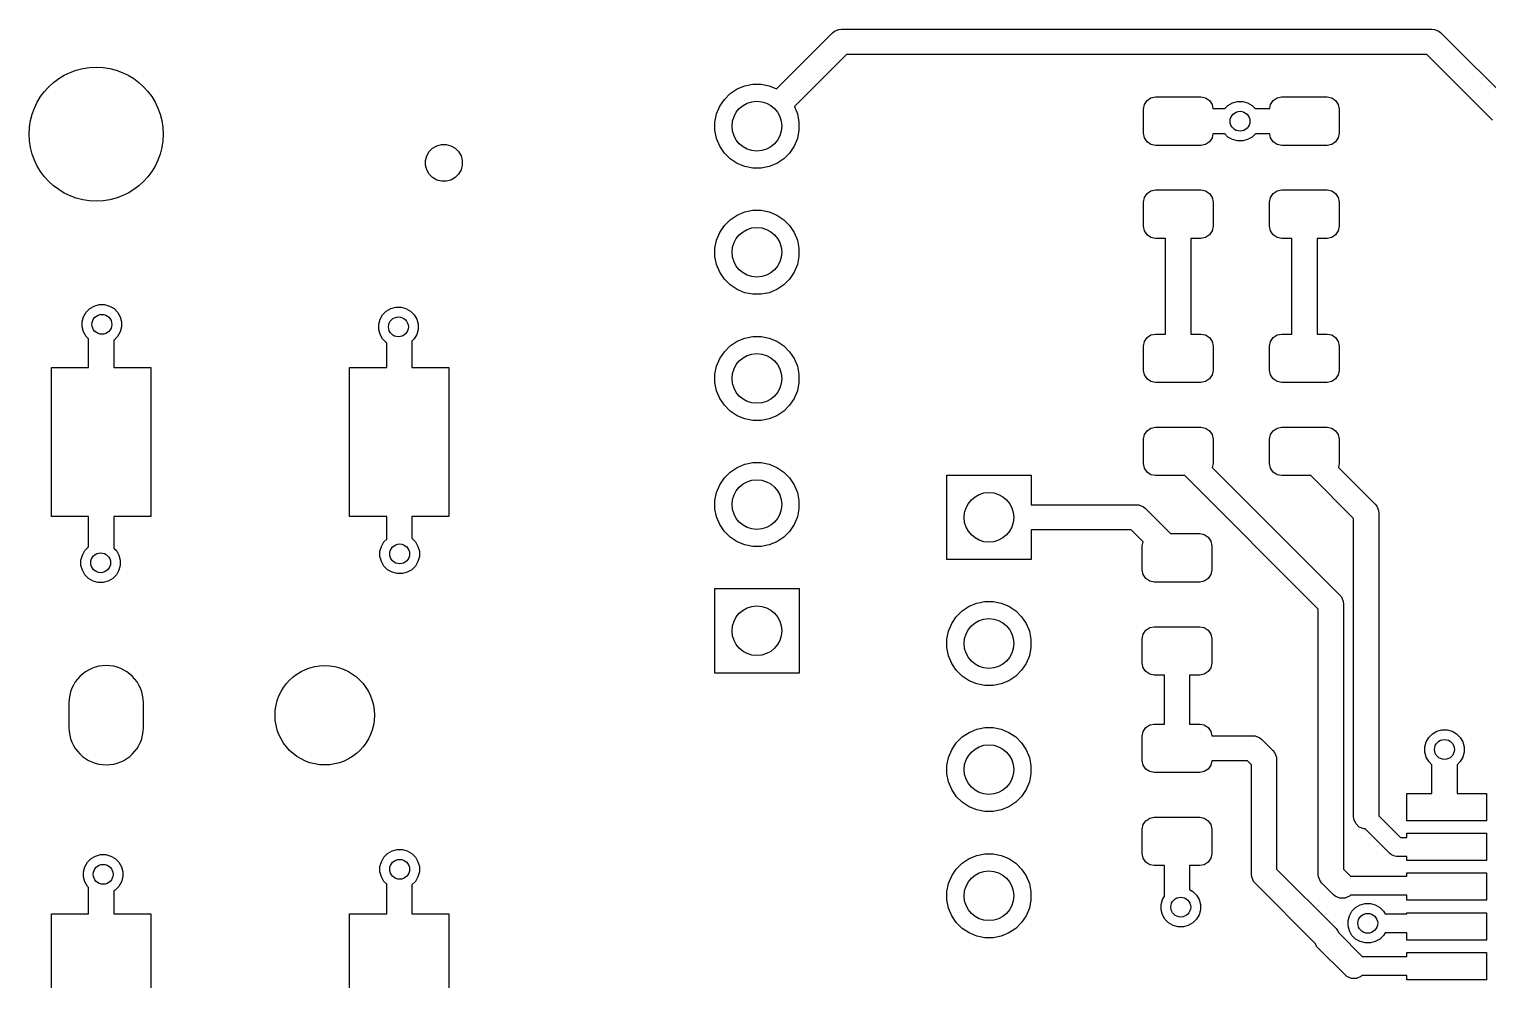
# Model space of a CAD drawing. Header units: inches. Extents: x 4.77 to 7.1, y -3.93 to -2.65.
# Drawn here: x 4.789 to 5.945, y -3.407 to -2.653 of the extents above; entities that cross this region are included whole.
import ezdxf

# ---------------------------------------------------------------- set-up
doc = ezdxf.new("R2010")
doc.units = ezdxf.units.IN
doc.header["$MEASUREMENT"] = 0
doc.layers.add('BLACK', color=250, linetype='CONTINUOUS')

msp = doc.modelspace()

# ---------------------------------------------------------------- linework, layer by layer
at = {"layer": 'BLACK', "linetype": 'CONTINUOUS'}
for p, q in [((5.3816, -2.7003), (5.426, -2.6559)), ((5.426, -2.6559), (5.4275, -2.6547)), ((5.4275, -2.6547), (5.4311, -2.6532)), ((5.4311, -2.6532), (5.4331, -2.653)), ((5.4331, -2.653), (5.901, -2.653)), ((5.901, -2.653), (5.903, -2.6532)), ((5.903, -2.6532), (5.9066, -2.6547)), ((5.9066, -2.6547), (5.9066, -2.6547)), ((5.9066, -2.6547), (5.9081, -2.6559)), ((5.9081, -2.6559), (5.9661, -2.7139)), ((5.4372, -2.673), (5.3958, -2.7144)), ((5.8969, -2.673), (5.4372, -2.673)), ((5.949, -2.7251), (5.8969, -2.673)), ((5.3403, -2.7087), (5.3449, -2.7041)), ((5.3449, -2.7041), (5.3504, -2.7004)), ((5.3504, -2.7004), (5.3564, -2.6979)), ((5.3564, -2.6979), (5.3629, -2.6966)), ((5.3629, -2.6966), (5.3694, -2.6966)), ((5.3694, -2.6966), (5.3759, -2.6979)), ((5.3759, -2.6979), (5.3816, -2.7003)), ((5.3341, -2.7202), (5.3366, -2.7141)), ((5.3366, -2.7141), (5.3403, -2.7087)), ((5.3958, -2.7144), (5.3982, -2.7202)), ((5.6724, -2.7163), (5.6732, -2.7126)), ((5.6724, -2.7355), (5.6724, -2.7163)), ((5.6732, -2.7126), (5.6753, -2.7095)), ((5.6753, -2.7095), (5.6784, -2.7074)), ((5.6784, -2.7074), (5.682, -2.7067)), ((5.682, -2.7067), (5.718, -2.7067)), ((5.718, -2.7067), (5.7216, -2.7074)), ((5.7216, -2.7074), (5.7247, -2.7095)), ((5.7247, -2.7095), (5.7268, -2.7126)), ((5.7268, -2.7126), (5.7275, -2.7159)), ((5.7275, -2.7159), (5.737, -2.7159)), ((5.737, -2.7159), (5.7394, -2.7135)), ((5.7394, -2.7135), (5.743, -2.7115)), ((5.743, -2.7115), (5.7469, -2.7104)), ((5.7469, -2.7104), (5.7511, -2.7104)), ((5.7511, -2.7104), (5.755, -2.7115)), ((5.755, -2.7115), (5.7586, -2.7135)), ((5.7586, -2.7135), (5.761, -2.7159)), ((5.761, -2.7159), (5.7725, -2.7159)), ((5.7725, -2.7159), (5.7732, -2.7126)), ((5.7732, -2.7126), (5.7753, -2.7095)), ((5.7753, -2.7095), (5.7784, -2.7074)), ((5.7784, -2.7074), (5.782, -2.7067)), ((5.782, -2.7067), (5.818, -2.7067)), ((5.818, -2.7067), (5.8216, -2.7074)), ((5.8216, -2.7074), (5.8247, -2.7095)), ((5.8247, -2.7095), (5.8268, -2.7126)), ((5.8268, -2.7126), (5.8276, -2.7163)), ((5.8276, -2.7163), (5.8276, -2.7355)), ((5.3328, -2.7266), (5.3341, -2.7202)), ((5.3328, -2.7332), (5.3328, -2.7266)), ((5.3982, -2.7202), (5.3994, -2.7266)), ((5.3994, -2.7266), (5.3994, -2.7332)), ((5.3341, -2.7396), (5.3328, -2.7332)), ((5.3366, -2.7457), (5.3341, -2.7396)), ((5.3982, -2.7396), (5.3957, -2.7457)), ((5.3994, -2.7332), (5.3982, -2.7396)), ((5.6732, -2.7391), (5.6724, -2.7355)), ((5.6753, -2.7423), (5.6732, -2.7391)), ((5.7268, -2.7391), (5.7247, -2.7423)), ((5.7275, -2.7359), (5.7268, -2.7391)), ((5.7368, -2.7359), (5.7275, -2.7359)), ((5.7394, -2.7385), (5.7368, -2.7359)), ((5.743, -2.7405), (5.7394, -2.7385)), ((5.7586, -2.7385), (5.755, -2.7405)), ((5.7612, -2.7359), (5.7586, -2.7385)), ((5.7725, -2.7359), (5.7612, -2.7359)), ((5.7732, -2.7391), (5.7725, -2.7359)), ((5.7753, -2.7423), (5.7732, -2.7391)), ((5.8268, -2.7391), (5.8247, -2.7423)), ((5.8276, -2.7355), (5.8268, -2.7391)), ((5.1044, -2.7534), (5.1063, -2.75)), ((5.1063, -2.75), (5.109, -2.7473)), ((5.109, -2.7473), (5.1124, -2.7454)), ((5.1124, -2.7454), (5.1161, -2.7444)), ((5.1161, -2.7444), (5.1199, -2.7444)), ((5.1199, -2.7444), (5.1236, -2.7454)), ((5.1236, -2.7454), (5.127, -2.7473)), ((5.127, -2.7473), (5.1297, -2.75)), ((5.1297, -2.75), (5.1316, -2.7534)), ((5.3403, -2.7512), (5.3366, -2.7457)), ((5.3449, -2.7558), (5.3403, -2.7512)), ((5.392, -2.7512), (5.3874, -2.7558)), ((5.3957, -2.7457), (5.392, -2.7512)), ((5.6784, -2.7443), (5.6753, -2.7423)), ((5.682, -2.7451), (5.6784, -2.7443)), ((5.718, -2.7451), (5.682, -2.7451)), ((5.7216, -2.7443), (5.718, -2.7451)), ((5.7247, -2.7423), (5.7216, -2.7443)), ((5.7469, -2.7416), (5.743, -2.7405)), ((5.7511, -2.7416), (5.7469, -2.7416)), ((5.755, -2.7405), (5.7511, -2.7416)), ((5.7784, -2.7443), (5.7753, -2.7423)), ((5.782, -2.7451), (5.7784, -2.7443)), ((5.818, -2.7451), (5.782, -2.7451)), ((5.8216, -2.7443), (5.818, -2.7451)), ((5.8247, -2.7423), (5.8216, -2.7443)), ((5.1034, -2.7571), (5.1044, -2.7534)), ((5.1034, -2.7609), (5.1034, -2.7571)), ((5.1044, -2.7646), (5.1034, -2.7609)), ((5.1316, -2.7534), (5.1326, -2.7571)), ((5.1326, -2.7609), (5.1316, -2.7646)), ((5.1326, -2.7571), (5.1326, -2.7609)), ((5.3504, -2.7594), (5.3449, -2.7558)), ((5.3564, -2.7619), (5.3504, -2.7594)), ((5.3629, -2.7632), (5.3564, -2.7619)), ((5.3759, -2.7619), (5.3694, -2.7632)), ((5.3819, -2.7594), (5.3759, -2.7619)), ((5.3874, -2.7558), (5.3819, -2.7594)), ((5.1063, -2.768), (5.1044, -2.7646)), ((5.109, -2.7707), (5.1063, -2.768)), ((5.1124, -2.7726), (5.109, -2.7707)), ((5.1161, -2.7736), (5.1124, -2.7726)), ((5.1199, -2.7736), (5.1161, -2.7736)), ((5.1236, -2.7726), (5.1199, -2.7736)), ((5.127, -2.7707), (5.1236, -2.7726)), ((5.1297, -2.768), (5.127, -2.7707)), ((5.1316, -2.7646), (5.1297, -2.768)), ((5.3694, -2.7632), (5.3629, -2.7632)), ((5.6732, -2.7864), (5.6753, -2.7833)), ((5.6753, -2.7833), (5.6784, -2.7812)), ((5.6784, -2.7812), (5.682, -2.7805)), ((5.682, -2.7805), (5.718, -2.7805)), ((5.718, -2.7805), (5.7216, -2.7812)), ((5.7216, -2.7812), (5.7247, -2.7833)), ((5.7247, -2.7833), (5.7268, -2.7864)), ((5.7732, -2.7864), (5.7753, -2.7833)), ((5.7753, -2.7833), (5.7784, -2.7812)), ((5.7784, -2.7812), (5.782, -2.7805)), ((5.782, -2.7805), (5.818, -2.7805)), ((5.818, -2.7805), (5.8216, -2.7812)), ((5.8216, -2.7812), (5.8247, -2.7833)), ((5.8247, -2.7833), (5.8268, -2.7864)), ((5.3564, -2.7979), (5.3629, -2.7966)), ((5.3629, -2.7966), (5.3694, -2.7966)), ((5.3694, -2.7966), (5.3759, -2.7979)), ((5.6724, -2.7901), (5.6732, -2.7864)), ((5.6724, -2.8093), (5.6724, -2.7901)), ((5.7268, -2.7864), (5.7276, -2.7901)), ((5.7276, -2.7901), (5.7276, -2.8093)), ((5.7724, -2.7901), (5.7732, -2.7864)), ((5.7724, -2.8093), (5.7724, -2.7901)), ((5.8268, -2.7864), (5.8276, -2.7901)), ((5.8276, -2.7901), (5.8276, -2.8093)), ((5.3366, -2.8141), (5.3403, -2.8087)), ((5.3403, -2.8087), (5.3449, -2.8041)), ((5.3449, -2.8041), (5.3504, -2.8004)), ((5.3504, -2.8004), (5.3564, -2.7979)), ((5.3759, -2.7979), (5.3819, -2.8004)), ((5.3819, -2.8004), (5.3874, -2.8041)), ((5.3874, -2.8041), (5.392, -2.8087)), ((5.392, -2.8087), (5.3957, -2.8141)), ((5.3328, -2.8266), (5.3341, -2.8202)), ((5.3341, -2.8202), (5.3366, -2.8141)), ((5.3957, -2.8141), (5.3982, -2.8202)), ((5.3982, -2.8202), (5.3994, -2.8266)), ((5.6732, -2.813), (5.6724, -2.8093)), ((5.6753, -2.8161), (5.6732, -2.813)), ((5.6784, -2.8182), (5.6753, -2.8161)), ((5.682, -2.8189), (5.6784, -2.8182)), ((5.69, -2.8189), (5.682, -2.8189)), ((5.69, -2.8947), (5.69, -2.8189)), ((5.718, -2.8189), (5.71, -2.8189)), ((5.71, -2.8189), (5.71, -2.8947)), ((5.7216, -2.8182), (5.718, -2.8189)), ((5.7247, -2.8161), (5.7216, -2.8182)), ((5.7268, -2.813), (5.7247, -2.8161)), ((5.7276, -2.8093), (5.7268, -2.813)), ((5.7732, -2.813), (5.7724, -2.8093)), ((5.7753, -2.8161), (5.7732, -2.813)), ((5.7784, -2.8182), (5.7753, -2.8161)), ((5.782, -2.8189), (5.7784, -2.8182)), ((5.79, -2.8189), (5.782, -2.8189)), ((5.79, -2.8947), (5.79, -2.8189)), ((5.818, -2.8189), (5.81, -2.8189)), ((5.81, -2.8189), (5.81, -2.8947)), ((5.8216, -2.8182), (5.818, -2.8189)), ((5.8247, -2.8161), (5.8216, -2.8182)), ((5.8268, -2.813), (5.8247, -2.8161)), ((5.8276, -2.8093), (5.8268, -2.813)), ((5.3328, -2.8332), (5.3328, -2.8266)), ((5.3994, -2.8266), (5.3994, -2.8332)), ((5.3341, -2.8396), (5.3328, -2.8332)), ((5.3366, -2.8457), (5.3341, -2.8396)), ((5.3982, -2.8396), (5.3957, -2.8457)), ((5.3994, -2.8332), (5.3982, -2.8396)), ((5.3403, -2.8512), (5.3366, -2.8457)), ((5.3449, -2.8558), (5.3403, -2.8512)), ((5.392, -2.8512), (5.3874, -2.8558)), ((5.3957, -2.8457), (5.392, -2.8512)), ((5.3504, -2.8594), (5.3449, -2.8558)), ((5.3564, -2.8619), (5.3504, -2.8594)), ((5.3629, -2.8632), (5.3564, -2.8619)), ((5.3694, -2.8632), (5.3629, -2.8632)), ((5.3759, -2.8619), (5.3694, -2.8632)), ((5.3819, -2.8594), (5.3759, -2.8619)), ((5.3874, -2.8558), (5.3819, -2.8594)), ((4.8325, -2.881), (4.8345, -2.8774)), ((4.8345, -2.8774), (4.8374, -2.8745)), ((4.8374, -2.8745), (4.841, -2.8725)), ((4.841, -2.8725), (4.8449, -2.8714)), ((4.8449, -2.8714), (4.8491, -2.8714)), ((4.8491, -2.8714), (4.853, -2.8725)), ((4.853, -2.8725), (4.8566, -2.8745)), ((4.8566, -2.8745), (4.8595, -2.8774)), ((4.8595, -2.8774), (4.8615, -2.881)), ((5.0695, -2.8794), (5.0724, -2.8765)), ((5.0724, -2.8765), (5.076, -2.8745)), ((5.076, -2.8745), (5.0799, -2.8734)), ((5.0799, -2.8734), (5.0841, -2.8734)), ((5.0841, -2.8734), (5.088, -2.8745)), ((5.088, -2.8745), (5.0916, -2.8765)), ((5.0916, -2.8765), (5.0945, -2.8794)), ((4.8314, -2.8849), (4.8325, -2.881)), ((4.8314, -2.8891), (4.8314, -2.8849)), ((4.8325, -2.893), (4.8314, -2.8891)), ((4.8615, -2.881), (4.8626, -2.8849)), ((4.8626, -2.8891), (4.8615, -2.893)), ((4.8626, -2.8849), (4.8626, -2.8891)), ((5.0664, -2.8869), (5.0675, -2.883)), ((5.0664, -2.8911), (5.0664, -2.8869)), ((5.0675, -2.883), (5.0695, -2.8794)), ((5.0945, -2.8794), (5.0965, -2.883)), ((5.0965, -2.883), (5.0976, -2.8869)), ((5.0976, -2.8869), (5.0976, -2.8911)), ((4.8345, -2.8966), (4.8325, -2.893)), ((4.8365, -2.8985), (4.8345, -2.8966)), ((4.8365, -2.9213), (4.8365, -2.8985)), ((4.8566, -2.8995), (4.8565, -2.8996)), ((4.8565, -2.8996), (4.8565, -2.9213)), ((4.8595, -2.8966), (4.8566, -2.8995)), ((4.8615, -2.893), (4.8595, -2.8966)), ((5.0675, -2.895), (5.0664, -2.8911)), ((5.0695, -2.8986), (5.0675, -2.895)), ((5.0724, -2.9015), (5.0695, -2.8986)), ((5.0727, -2.9016), (5.0724, -2.9015)), ((5.0945, -2.8986), (5.0927, -2.9004)), ((5.0927, -2.9004), (5.0927, -2.9213)), ((5.0965, -2.895), (5.0945, -2.8986)), ((5.0976, -2.8911), (5.0965, -2.895)), ((5.3449, -2.9041), (5.3504, -2.9004)), ((5.3504, -2.9004), (5.3564, -2.8979)), ((5.3564, -2.8979), (5.3629, -2.8966)), ((5.3629, -2.8966), (5.3694, -2.8966)), ((5.3694, -2.8966), (5.3759, -2.8979)), ((5.3759, -2.8979), (5.3819, -2.9004)), ((5.3819, -2.9004), (5.3874, -2.9041)), ((5.6724, -2.9043), (5.6732, -2.9006)), ((5.6732, -2.9006), (5.6753, -2.8975)), ((5.6753, -2.8975), (5.6784, -2.8954)), ((5.6784, -2.8954), (5.682, -2.8947)), ((5.682, -2.8947), (5.69, -2.8947)), ((5.71, -2.8947), (5.718, -2.8947)), ((5.718, -2.8947), (5.7216, -2.8954)), ((5.7216, -2.8954), (5.7247, -2.8975)), ((5.7247, -2.8975), (5.7268, -2.9006)), ((5.7268, -2.9006), (5.7276, -2.9043)), ((5.7724, -2.9043), (5.7732, -2.9006)), ((5.7732, -2.9006), (5.7753, -2.8975)), ((5.7753, -2.8975), (5.7784, -2.8954)), ((5.7784, -2.8954), (5.782, -2.8947)), ((5.782, -2.8947), (5.79, -2.8947)), ((5.81, -2.8947), (5.818, -2.8947)), ((5.818, -2.8947), (5.8216, -2.8954)), ((5.8216, -2.8954), (5.8247, -2.8975)), ((5.8247, -2.8975), (5.8268, -2.9006)), ((5.8268, -2.9006), (5.8276, -2.9043)), ((5.0727, -2.9213), (5.0727, -2.9016)), ((5.3366, -2.9141), (5.3403, -2.9087)), ((5.3403, -2.9087), (5.3449, -2.9041)), ((5.3874, -2.9041), (5.392, -2.9087)), ((5.392, -2.9087), (5.3957, -2.9141)), ((5.6724, -2.9235), (5.6724, -2.9043)), ((5.7276, -2.9043), (5.7276, -2.9235)), ((5.7724, -2.9235), (5.7724, -2.9043)), ((5.8276, -2.9043), (5.8276, -2.9235)), ((4.8071, -3.0394), (4.8071, -2.9213)), ((4.8071, -2.9213), (4.8365, -2.9213)), ((4.8565, -2.9213), (4.8858, -2.9213)), ((4.8858, -2.9213), (4.8858, -3.0394)), ((5.0433, -3.0394), (5.0433, -2.9213)), ((5.0433, -2.9213), (5.0727, -2.9213)), ((5.0927, -2.9213), (5.122, -2.9213)), ((5.122, -2.9213), (5.122, -3.0394)), ((5.3328, -2.9266), (5.3341, -2.9202)), ((5.3341, -2.9202), (5.3366, -2.9141)), ((5.3957, -2.9141), (5.3982, -2.9202)), ((5.3982, -2.9202), (5.3994, -2.9266)), ((5.6732, -2.9271), (5.6724, -2.9235)), ((5.7276, -2.9235), (5.7268, -2.9271)), ((5.7732, -2.9271), (5.7724, -2.9235)), ((5.8276, -2.9235), (5.8268, -2.9271)), ((5.3328, -2.9332), (5.3328, -2.9266)), ((5.3341, -2.9396), (5.3328, -2.9332)), ((5.3994, -2.9332), (5.3982, -2.9396)), ((5.3994, -2.9266), (5.3994, -2.9332)), ((5.6753, -2.9303), (5.6732, -2.9271)), ((5.6784, -2.9323), (5.6753, -2.9303)), ((5.682, -2.9331), (5.6784, -2.9323)), ((5.718, -2.9331), (5.682, -2.9331)), ((5.7216, -2.9323), (5.718, -2.9331)), ((5.7247, -2.9303), (5.7216, -2.9323)), ((5.7268, -2.9271), (5.7247, -2.9303)), ((5.7753, -2.9303), (5.7732, -2.9271)), ((5.7784, -2.9323), (5.7753, -2.9303)), ((5.782, -2.9331), (5.7784, -2.9323)), ((5.818, -2.9331), (5.782, -2.9331)), ((5.8216, -2.9323), (5.818, -2.9331)), ((5.8247, -2.9303), (5.8216, -2.9323)), ((5.8268, -2.9271), (5.8247, -2.9303)), ((5.3366, -2.9457), (5.3341, -2.9396)), ((5.3403, -2.9512), (5.3366, -2.9457)), ((5.3957, -2.9457), (5.392, -2.9512)), ((5.3982, -2.9396), (5.3957, -2.9457)), ((5.3449, -2.9558), (5.3403, -2.9512)), ((5.3504, -2.9594), (5.3449, -2.9558)), ((5.3874, -2.9558), (5.3819, -2.9594)), ((5.392, -2.9512), (5.3874, -2.9558)), ((5.3564, -2.9619), (5.3504, -2.9594)), ((5.3629, -2.9632), (5.3564, -2.9619)), ((5.3694, -2.9632), (5.3629, -2.9632)), ((5.3759, -2.9619), (5.3694, -2.9632)), ((5.3819, -2.9594), (5.3759, -2.9619)), ((5.6753, -2.9713), (5.6784, -2.9692)), ((5.6784, -2.9692), (5.682, -2.9685)), ((5.682, -2.9685), (5.718, -2.9685)), ((5.718, -2.9685), (5.7216, -2.9692)), ((5.7216, -2.9692), (5.7247, -2.9713)), ((5.7753, -2.9713), (5.7784, -2.9692)), ((5.7784, -2.9692), (5.782, -2.9685)), ((5.782, -2.9685), (5.818, -2.9685)), ((5.818, -2.9685), (5.8216, -2.9692)), ((5.8216, -2.9692), (5.8247, -2.9713)), ((5.6724, -2.9781), (5.6732, -2.9744)), ((5.6724, -2.9973), (5.6724, -2.9781)), ((5.6732, -2.9744), (5.6753, -2.9713)), ((5.7247, -2.9713), (5.7268, -2.9744)), ((5.7268, -2.9744), (5.7276, -2.9781)), ((5.7276, -2.9781), (5.7276, -2.9973)), ((5.7724, -2.9781), (5.7732, -2.9744)), ((5.7724, -2.9973), (5.7724, -2.9781)), ((5.7732, -2.9744), (5.7753, -2.9713)), ((5.8247, -2.9713), (5.8268, -2.9744)), ((5.8268, -2.9744), (5.8276, -2.9781)), ((5.8276, -2.9781), (5.8276, -2.9973)), ((5.3403, -3.0087), (5.3449, -3.0041)), ((5.3449, -3.0041), (5.3504, -3.0004)), ((5.3504, -3.0004), (5.3564, -2.9979)), ((5.3564, -2.9979), (5.3629, -2.9966)), ((5.3629, -2.9966), (5.3694, -2.9966)), ((5.3694, -2.9966), (5.3759, -2.9979)), ((5.3759, -2.9979), (5.3819, -3.0004)), ((5.3819, -3.0004), (5.3874, -3.0041)), ((5.3874, -3.0041), (5.392, -3.0087)), ((5.6732, -3.001), (5.6724, -2.9973)), ((5.6753, -3.0041), (5.6732, -3.001)), ((5.6784, -3.0062), (5.6753, -3.0041)), ((5.7276, -2.9973), (5.7269, -3.0005)), ((5.7269, -3.0005), (5.8281, -3.1016)), ((5.7732, -3.001), (5.7724, -2.9973)), ((5.7753, -3.0041), (5.7732, -3.001)), ((5.7784, -3.0062), (5.7753, -3.0041)), ((5.8276, -2.9973), (5.8269, -3.0005)), ((5.8269, -3.0005), (5.8561, -3.0296)), ((5.3341, -3.0202), (5.3366, -3.0141)), ((5.3366, -3.0141), (5.3403, -3.0087)), ((5.392, -3.0087), (5.3957, -3.0141)), ((5.3957, -3.0141), (5.3982, -3.0202)), ((5.5165, -3.0735), (5.5165, -3.0065)), ((5.5165, -3.0065), (5.5835, -3.0065)), ((5.5835, -3.0065), (5.5835, -3.03)), ((5.682, -3.0069), (5.6784, -3.0062)), ((5.7051, -3.0069), (5.682, -3.0069)), ((5.811, -3.1128), (5.7051, -3.0069)), ((5.782, -3.0069), (5.7784, -3.0062)), ((5.8051, -3.0069), (5.782, -3.0069)), ((5.839, -3.0408), (5.8051, -3.0069)), ((5.3328, -3.0266), (5.3341, -3.0202)), ((5.3328, -3.0332), (5.3328, -3.0266)), ((5.3982, -3.0202), (5.3994, -3.0266)), ((5.3994, -3.0266), (5.3994, -3.0332)), ((4.8365, -3.0394), (4.8071, -3.0394)), ((4.8365, -3.0635), (4.8365, -3.0394)), ((4.8858, -3.0394), (4.8565, -3.0394)), ((4.8565, -3.0394), (4.8565, -3.0644)), ((5.0727, -3.0394), (5.0433, -3.0394)), ((5.0727, -3.0572), (5.0727, -3.0394)), ((5.122, -3.0394), (5.0927, -3.0394)), ((5.0927, -3.0394), (5.0927, -3.0566)), ((5.3341, -3.0396), (5.3328, -3.0332)), ((5.3366, -3.0457), (5.3341, -3.0396)), ((5.3982, -3.0396), (5.3957, -3.0457)), ((5.3994, -3.0332), (5.3982, -3.0396)), ((5.5835, -3.03), (5.6669, -3.03)), ((5.6669, -3.03), (5.6689, -3.0302)), ((5.6689, -3.0302), (5.6725, -3.0317)), ((5.6725, -3.0317), (5.6725, -3.0317)), ((5.6725, -3.0317), (5.674, -3.0329)), ((5.674, -3.0329), (5.6939, -3.0529)), ((5.8561, -3.0296), (5.8573, -3.0311)), ((5.8573, -3.0311), (5.8588, -3.0347)), ((5.8588, -3.0347), (5.859, -3.0367)), ((5.859, -3.0367), (5.859, -3.2766)), ((5.3403, -3.0512), (5.3366, -3.0457)), ((5.3449, -3.0558), (5.3403, -3.0512)), ((5.392, -3.0512), (5.3874, -3.0558)), ((5.3957, -3.0457), (5.392, -3.0512)), ((5.6628, -3.05), (5.5835, -3.05)), ((5.5835, -3.05), (5.5835, -3.0735)), ((5.6721, -3.0593), (5.6628, -3.05)), ((5.839, -3.2772), (5.839, -3.0408)), ((5.0674, -3.0669), (5.0685, -3.063)), ((5.0685, -3.063), (5.0705, -3.0594)), ((5.0705, -3.0594), (5.0727, -3.0572)), ((5.0927, -3.0566), (5.0955, -3.0594)), ((5.0955, -3.0594), (5.0975, -3.063)), ((5.0975, -3.063), (5.0986, -3.0669)), ((5.3504, -3.0594), (5.3449, -3.0558)), ((5.3564, -3.0619), (5.3504, -3.0594)), ((5.3629, -3.0632), (5.3564, -3.0619)), ((5.3694, -3.0632), (5.3629, -3.0632)), ((5.3759, -3.0619), (5.3694, -3.0632)), ((5.3819, -3.0594), (5.3759, -3.0619)), ((5.3874, -3.0558), (5.3819, -3.0594)), ((5.6714, -3.0625), (5.6721, -3.0593)), ((5.6714, -3.0817), (5.6714, -3.0625)), ((5.6939, -3.0529), (5.717, -3.0529)), ((5.717, -3.0529), (5.7206, -3.0536)), ((5.7206, -3.0536), (5.7237, -3.0557)), ((5.7237, -3.0557), (5.7258, -3.0588)), ((5.7258, -3.0588), (5.7266, -3.0625)), ((5.7266, -3.0625), (5.7266, -3.0817)), ((4.8304, -3.0739), (4.8315, -3.07)), ((4.8304, -3.0781), (4.8304, -3.0739)), ((4.8315, -3.07), (4.8335, -3.0664)), ((4.8335, -3.0664), (4.8364, -3.0635)), ((4.8364, -3.0635), (4.8365, -3.0635)), ((4.8565, -3.0644), (4.8585, -3.0664)), ((4.8585, -3.0664), (4.8605, -3.07)), ((4.8605, -3.07), (4.8616, -3.0739)), ((4.8616, -3.0739), (4.8616, -3.0781)), ((5.0674, -3.0711), (5.0674, -3.0669)), ((5.0685, -3.075), (5.0674, -3.0711)), ((5.0986, -3.0711), (5.0975, -3.075)), ((5.0986, -3.0669), (5.0986, -3.0711)), ((5.5835, -3.0735), (5.5165, -3.0735)), ((4.8315, -3.082), (4.8304, -3.0781)), ((4.8335, -3.0856), (4.8315, -3.082)), ((4.8364, -3.0885), (4.8335, -3.0856)), ((4.8585, -3.0856), (4.8556, -3.0885)), ((4.8605, -3.082), (4.8585, -3.0856)), ((4.8616, -3.0781), (4.8605, -3.082)), ((5.0705, -3.0786), (5.0685, -3.075)), ((5.0734, -3.0815), (5.0705, -3.0786)), ((5.077, -3.0835), (5.0734, -3.0815)), ((5.0809, -3.0846), (5.077, -3.0835)), ((5.0851, -3.0846), (5.0809, -3.0846)), ((5.089, -3.0835), (5.0851, -3.0846)), ((5.0926, -3.0815), (5.089, -3.0835)), ((5.0955, -3.0786), (5.0926, -3.0815)), ((5.0975, -3.075), (5.0955, -3.0786)), ((5.6722, -3.0854), (5.6714, -3.0817)), ((5.6743, -3.0885), (5.6722, -3.0854)), ((5.7258, -3.0854), (5.7237, -3.0885)), ((5.7266, -3.0817), (5.7258, -3.0854)), ((4.84, -3.0905), (4.8364, -3.0885)), ((4.8439, -3.0916), (4.84, -3.0905)), ((4.8481, -3.0916), (4.8439, -3.0916)), ((4.852, -3.0905), (4.8481, -3.0916)), ((4.8556, -3.0885), (4.852, -3.0905)), ((5.3327, -3.1634), (5.3327, -3.0965)), ((5.3327, -3.0965), (5.3996, -3.0965)), ((5.3996, -3.0965), (5.3996, -3.1634)), ((5.6774, -3.0906), (5.6743, -3.0885)), ((5.681, -3.0913), (5.6774, -3.0906)), ((5.717, -3.0913), (5.681, -3.0913)), ((5.7206, -3.0906), (5.717, -3.0913)), ((5.7237, -3.0885), (5.7206, -3.0906)), ((5.5342, -3.1105), (5.5403, -3.108)), ((5.5403, -3.108), (5.5467, -3.1067)), ((5.5467, -3.1067), (5.5533, -3.1067)), ((5.5533, -3.1067), (5.5597, -3.108)), ((5.5597, -3.108), (5.5658, -3.1105)), ((5.8281, -3.1016), (5.8293, -3.1031)), ((5.8293, -3.1031), (5.8293, -3.1031)), ((5.8293, -3.1031), (5.8308, -3.1067)), ((5.8308, -3.1067), (5.831, -3.1087)), ((5.831, -3.1087), (5.831, -3.3189)), ((5.5205, -3.1242), (5.5241, -3.1188)), ((5.5241, -3.1188), (5.5288, -3.1141)), ((5.5288, -3.1141), (5.5342, -3.1105)), ((5.5658, -3.1105), (5.5712, -3.1141)), ((5.5712, -3.1141), (5.5759, -3.1188)), ((5.5759, -3.1188), (5.5795, -3.1242)), ((5.811, -3.323), (5.811, -3.1128)), ((5.5167, -3.1367), (5.518, -3.1303)), ((5.518, -3.1303), (5.5205, -3.1242)), ((5.5795, -3.1242), (5.582, -3.1303)), ((5.582, -3.1303), (5.5833, -3.1367)), ((5.6714, -3.1363), (5.6722, -3.1326)), ((5.6722, -3.1326), (5.6743, -3.1295)), ((5.6743, -3.1295), (5.6774, -3.1274)), ((5.6774, -3.1274), (5.681, -3.1267)), ((5.681, -3.1267), (5.717, -3.1267)), ((5.717, -3.1267), (5.7206, -3.1274)), ((5.7206, -3.1274), (5.7237, -3.1295)), ((5.7237, -3.1295), (5.7258, -3.1326)), ((5.7258, -3.1326), (5.7266, -3.1363)), ((5.5167, -3.1433), (5.5167, -3.1367)), ((5.518, -3.1497), (5.5167, -3.1433)), ((5.5833, -3.1433), (5.582, -3.1497)), ((5.5833, -3.1367), (5.5833, -3.1433)), ((5.6714, -3.1555), (5.6714, -3.1363)), ((5.7266, -3.1363), (5.7266, -3.1555)), ((5.5205, -3.1558), (5.518, -3.1497)), ((5.5241, -3.1612), (5.5205, -3.1558)), ((5.5795, -3.1558), (5.5759, -3.1612)), ((5.582, -3.1497), (5.5795, -3.1558)), ((5.6722, -3.1592), (5.6714, -3.1555)), ((5.7266, -3.1555), (5.7258, -3.1592)), ((5.3996, -3.1634), (5.3327, -3.1634)), ((5.5288, -3.1659), (5.5241, -3.1612)), ((5.5342, -3.1695), (5.5288, -3.1659)), ((5.5712, -3.1659), (5.5658, -3.1695)), ((5.5759, -3.1612), (5.5712, -3.1659)), ((5.6743, -3.1623), (5.6722, -3.1592)), ((5.6774, -3.1644), (5.6743, -3.1623)), ((5.681, -3.1651), (5.6774, -3.1644)), ((5.689, -3.1651), (5.681, -3.1651)), ((5.689, -3.2039), (5.689, -3.1651)), ((5.717, -3.1651), (5.709, -3.1651)), ((5.709, -3.1651), (5.709, -3.2039)), ((5.7206, -3.1644), (5.717, -3.1651)), ((5.7237, -3.1623), (5.7206, -3.1644)), ((5.7258, -3.1592), (5.7237, -3.1623)), ((5.5403, -3.172), (5.5342, -3.1695)), ((5.5467, -3.1733), (5.5403, -3.172)), ((5.5533, -3.1733), (5.5467, -3.1733)), ((5.5597, -3.172), (5.5533, -3.1733)), ((5.5658, -3.1695), (5.5597, -3.172)), ((4.8209, -3.187), (4.8209, -3.2067)), ((4.8209, -3.187), (4.8209, -3.2067)), ((4.8799, -3.2067), (4.8799, -3.187)), ((4.8799, -3.2067), (4.8799, -3.187)), ((5.5288, -3.2141), (5.5342, -3.2105)), ((5.5342, -3.2105), (5.5403, -3.208)), ((5.5403, -3.208), (5.5467, -3.2067)), ((5.5467, -3.2067), (5.5533, -3.2067)), ((5.5533, -3.2067), (5.5597, -3.208)), ((5.5597, -3.208), (5.5658, -3.2105)), ((5.5658, -3.2105), (5.5712, -3.2141)), ((5.6714, -3.2135), (5.6722, -3.2098)), ((5.6714, -3.2327), (5.6714, -3.2135)), ((5.6722, -3.2098), (5.6743, -3.2067)), ((5.6743, -3.2067), (5.6774, -3.2046)), ((5.6774, -3.2046), (5.681, -3.2039)), ((5.681, -3.2039), (5.689, -3.2039)), ((5.709, -3.2039), (5.717, -3.2039)), ((5.717, -3.2039), (5.7206, -3.2046)), ((5.7206, -3.2046), (5.7237, -3.2067)), ((5.7237, -3.2067), (5.7258, -3.2098)), ((5.7258, -3.2098), (5.7265, -3.2131)), ((5.7265, -3.2131), (5.7591, -3.2131)), ((5.7591, -3.2131), (5.761, -3.2133)), ((5.761, -3.2133), (5.7646, -3.2148)), ((5.8985, -3.2144), (5.9014, -3.2115)), ((5.9014, -3.2115), (5.905, -3.2095)), ((5.905, -3.2095), (5.9089, -3.2084)), ((5.9089, -3.2084), (5.9131, -3.2084)), ((5.9131, -3.2084), (5.917, -3.2095)), ((5.917, -3.2095), (5.9206, -3.2115)), ((5.9206, -3.2115), (5.9235, -3.2144)), ((5.518, -3.2303), (5.5205, -3.2242)), ((5.5205, -3.2242), (5.5241, -3.2188)), ((5.5241, -3.2188), (5.5288, -3.2141)), ((5.5712, -3.2141), (5.5759, -3.2188)), ((5.5759, -3.2188), (5.5795, -3.2242)), ((5.5795, -3.2242), (5.582, -3.2303)), ((5.7646, -3.2148), (5.7646, -3.2148)), ((5.7646, -3.2148), (5.7662, -3.216)), ((5.7662, -3.216), (5.7751, -3.2249)), ((5.7751, -3.2249), (5.7763, -3.2264)), ((5.8954, -3.2219), (5.8965, -3.218)), ((5.8954, -3.2261), (5.8954, -3.2219)), ((5.8965, -3.218), (5.8985, -3.2144)), ((5.9235, -3.2144), (5.9255, -3.218)), ((5.9255, -3.218), (5.9266, -3.2219)), ((5.9266, -3.2219), (5.9266, -3.2261)), ((5.5167, -3.2367), (5.518, -3.2303)), ((5.5167, -3.2433), (5.5167, -3.2367)), ((5.582, -3.2303), (5.5833, -3.2367)), ((5.5833, -3.2367), (5.5833, -3.2433)), ((5.6722, -3.2364), (5.6714, -3.2327)), ((5.6743, -3.2395), (5.6722, -3.2364)), ((5.7258, -3.2364), (5.7237, -3.2395)), ((5.7265, -3.2331), (5.7258, -3.2364)), ((5.7549, -3.2331), (5.7265, -3.2331)), ((5.758, -3.2361), (5.7549, -3.2331)), ((5.758, -3.323), (5.758, -3.2361)), ((5.7763, -3.2264), (5.7763, -3.2264)), ((5.7763, -3.2264), (5.7763, -3.2264)), ((5.7763, -3.2264), (5.7778, -3.23)), ((5.7778, -3.23), (5.7778, -3.23)), ((5.7778, -3.23), (5.778, -3.232)), ((5.778, -3.232), (5.778, -3.3189)), ((5.8965, -3.23), (5.8954, -3.2261)), ((5.8985, -3.2336), (5.8965, -3.23)), ((5.901, -3.2361), (5.8985, -3.2336)), ((5.901, -3.2589), (5.901, -3.2361)), ((5.9235, -3.2336), (5.921, -3.2361)), ((5.921, -3.2361), (5.921, -3.2589)), ((5.9255, -3.23), (5.9235, -3.2336)), ((5.9266, -3.2261), (5.9255, -3.23)), ((5.518, -3.2497), (5.5167, -3.2433)), ((5.5833, -3.2433), (5.582, -3.2497)), ((5.6774, -3.2416), (5.6743, -3.2395)), ((5.681, -3.2423), (5.6774, -3.2416)), ((5.717, -3.2423), (5.681, -3.2423)), ((5.7206, -3.2416), (5.717, -3.2423)), ((5.7237, -3.2395), (5.7206, -3.2416)), ((5.5205, -3.2558), (5.518, -3.2497)), ((5.5241, -3.2612), (5.5205, -3.2558)), ((5.5795, -3.2558), (5.5759, -3.2612)), ((5.582, -3.2497), (5.5795, -3.2558)), ((5.8812, -3.2806), (5.8812, -3.2589)), ((5.8812, -3.2589), (5.901, -3.2589)), ((5.921, -3.2589), (5.9442, -3.2589)), ((5.9442, -3.2589), (5.9442, -3.2806)), ((5.5288, -3.2659), (5.5241, -3.2612)), ((5.5342, -3.2695), (5.5288, -3.2659)), ((5.5403, -3.272), (5.5342, -3.2695)), ((5.5658, -3.2695), (5.5597, -3.272)), ((5.5712, -3.2659), (5.5658, -3.2695)), ((5.5759, -3.2612), (5.5712, -3.2659)), ((5.5467, -3.2733), (5.5403, -3.272)), ((5.5533, -3.2733), (5.5467, -3.2733)), ((5.5597, -3.272), (5.5533, -3.2733)), ((5.6722, -3.2836), (5.6743, -3.2805)), ((5.6743, -3.2805), (5.6774, -3.2784)), ((5.6774, -3.2784), (5.681, -3.2777)), ((5.681, -3.2777), (5.717, -3.2777)), ((5.717, -3.2777), (5.7206, -3.2784)), ((5.7206, -3.2784), (5.7237, -3.2805)), ((5.7237, -3.2805), (5.7258, -3.2836)), ((5.8392, -3.2792), (5.839, -3.2772)), ((5.8407, -3.2828), (5.8392, -3.2792)), ((5.8434, -3.2855), (5.8407, -3.2828)), ((5.859, -3.2766), (5.8762, -3.2938)), ((5.9442, -3.2806), (5.8812, -3.2806)), ((5.6714, -3.2873), (5.6722, -3.2836)), ((5.6714, -3.3065), (5.6714, -3.2873)), ((5.7258, -3.2836), (5.7266, -3.2873)), ((5.7266, -3.2873), (5.7266, -3.3065)), ((5.847, -3.287), (5.8434, -3.2855)), ((5.8482, -3.287), (5.847, -3.287)), ((5.8677, -3.3066), (5.8482, -3.287)), ((5.8762, -3.2938), (5.8812, -3.2938)), ((5.8812, -3.2938), (5.8812, -3.2904)), ((5.8812, -3.2904), (5.9442, -3.2904)), ((5.9442, -3.2904), (5.9442, -3.3121)), ((5.0734, -3.3065), (5.077, -3.3045)), ((5.077, -3.3045), (5.0809, -3.3034)), ((5.0809, -3.3034), (5.0851, -3.3034)), ((5.0851, -3.3034), (5.089, -3.3045)), ((5.089, -3.3045), (5.0926, -3.3065)), ((4.8324, -3.3209), (4.8335, -3.317)), ((4.8335, -3.317), (4.8355, -3.3134)), ((4.8355, -3.3134), (4.8384, -3.3105)), ((4.8384, -3.3105), (4.842, -3.3085)), ((4.842, -3.3085), (4.8459, -3.3074)), ((4.8459, -3.3074), (4.8501, -3.3074)), ((4.8501, -3.3074), (4.854, -3.3085)), ((4.854, -3.3085), (4.8576, -3.3105)), ((4.8576, -3.3105), (4.8605, -3.3134)), ((4.8605, -3.3134), (4.8625, -3.317)), ((4.8625, -3.317), (4.8636, -3.3209)), ((5.0674, -3.3169), (5.0685, -3.313)), ((5.0674, -3.3211), (5.0674, -3.3169)), ((5.0685, -3.313), (5.0705, -3.3094)), ((5.0705, -3.3094), (5.0734, -3.3065)), ((5.0926, -3.3065), (5.0955, -3.3094)), ((5.0955, -3.3094), (5.0975, -3.313)), ((5.0975, -3.313), (5.0986, -3.3169)), ((5.0986, -3.3169), (5.0986, -3.3211)), ((5.5241, -3.3188), (5.5288, -3.3141)), ((5.5288, -3.3141), (5.5342, -3.3105)), ((5.5342, -3.3105), (5.5403, -3.308)), ((5.5403, -3.308), (5.5467, -3.3067)), ((5.5467, -3.3067), (5.5533, -3.3067)), ((5.5533, -3.3067), (5.5597, -3.308)), ((5.5597, -3.308), (5.5658, -3.3105)), ((5.5658, -3.3105), (5.5712, -3.3141)), ((5.5712, -3.3141), (5.5759, -3.3188)), ((5.6722, -3.3102), (5.6714, -3.3065)), ((5.6743, -3.3133), (5.6722, -3.3102)), ((5.6774, -3.3154), (5.6743, -3.3133)), ((5.681, -3.3161), (5.6774, -3.3154)), ((5.689, -3.3161), (5.681, -3.3161)), ((5.689, -3.3403), (5.689, -3.3161)), ((5.717, -3.3161), (5.709, -3.3161)), ((5.709, -3.3161), (5.709, -3.335)), ((5.7206, -3.3154), (5.717, -3.3161)), ((5.7237, -3.3133), (5.7206, -3.3154)), ((5.7258, -3.3102), (5.7237, -3.3133)), ((5.7266, -3.3065), (5.7258, -3.3102)), ((5.8689, -3.3075), (5.8677, -3.3066)), ((5.8716, -3.3086), (5.8689, -3.3075)), ((5.8731, -3.3088), (5.8716, -3.3086)), ((5.8812, -3.3088), (5.8731, -3.3088)), ((5.8812, -3.3121), (5.8812, -3.3088)), ((5.9442, -3.3121), (5.8812, -3.3121)), ((4.8324, -3.3251), (4.8324, -3.3209)), ((4.8335, -3.329), (4.8324, -3.3251)), ((4.8355, -3.3326), (4.8335, -3.329)), ((4.8625, -3.329), (4.8605, -3.3326)), ((4.8636, -3.3251), (4.8625, -3.329)), ((4.8636, -3.3209), (4.8636, -3.3251)), ((5.0685, -3.325), (5.0674, -3.3211)), ((5.0705, -3.3286), (5.0685, -3.325)), ((5.0727, -3.3308), (5.0705, -3.3286)), ((5.0955, -3.3286), (5.0927, -3.3314)), ((5.0975, -3.325), (5.0955, -3.3286)), ((5.0986, -3.3211), (5.0975, -3.325)), ((5.518, -3.3303), (5.5205, -3.3242)), ((5.5205, -3.3242), (5.5241, -3.3188)), ((5.5759, -3.3188), (5.5795, -3.3242)), ((5.5795, -3.3242), (5.582, -3.3303)), ((5.7582, -3.325), (5.758, -3.323)), ((5.7597, -3.3286), (5.7582, -3.325)), ((5.7609, -3.3301), (5.7597, -3.3286)), ((5.7597, -3.3286), (5.7597, -3.3286)), ((5.778, -3.3189), (5.8251, -3.3659)), ((5.8112, -3.325), (5.811, -3.323)), ((5.8127, -3.3286), (5.8112, -3.325)), ((5.8139, -3.3301), (5.8127, -3.3286)), ((5.8127, -3.3286), (5.8127, -3.3286)), ((5.831, -3.3189), (5.8366, -3.3245)), ((5.8366, -3.3245), (5.8812, -3.3245)), ((5.8812, -3.3245), (5.8812, -3.3219)), ((5.8812, -3.3219), (5.9442, -3.3219)), ((5.9442, -3.3219), (5.9442, -3.3436)), ((4.8365, -3.3335), (4.8355, -3.3326)), ((4.8365, -3.3543), (4.8365, -3.3335)), ((4.8576, -3.3355), (4.8565, -3.3361)), ((4.8565, -3.3361), (4.8565, -3.3543)), ((4.8605, -3.3326), (4.8576, -3.3355)), ((5.0727, -3.3543), (5.0727, -3.3308)), ((5.0927, -3.3314), (5.0927, -3.3543)), ((5.5167, -3.3367), (5.518, -3.3303)), ((5.5167, -3.3433), (5.5167, -3.3367)), ((5.582, -3.3303), (5.5833, -3.3367)), ((5.5833, -3.3367), (5.5833, -3.3433)), ((5.6875, -3.343), (5.689, -3.3403)), ((5.709, -3.335), (5.7116, -3.3365)), ((5.7116, -3.3365), (5.7145, -3.3394)), ((5.7145, -3.3394), (5.7165, -3.343)), ((5.8088, -3.378), (5.7609, -3.3301)), ((5.8229, -3.3391), (5.8139, -3.3301)), ((5.8244, -3.3403), (5.8229, -3.3391)), ((5.828, -3.3418), (5.8244, -3.3403)), ((5.8356, -3.3403), (5.832, -3.3418)), ((5.8364, -3.3395), (5.8356, -3.3403)), ((5.8812, -3.3395), (5.8364, -3.3395)), ((5.8812, -3.3436), (5.8812, -3.3395)), ((5.518, -3.3497), (5.5167, -3.3433)), ((5.5205, -3.3558), (5.518, -3.3497)), ((5.582, -3.3497), (5.5795, -3.3558)), ((5.5833, -3.3433), (5.582, -3.3497)), ((5.6864, -3.3469), (5.6875, -3.343)), ((5.6864, -3.3511), (5.6864, -3.3469)), ((5.6875, -3.355), (5.6864, -3.3511)), ((5.7165, -3.343), (5.7176, -3.3469)), ((5.7176, -3.3511), (5.7165, -3.355)), ((5.7176, -3.3469), (5.7176, -3.3511)), ((5.832, -3.3418), (5.828, -3.3418)), ((5.8357, -3.3558), (5.8377, -3.3522)), ((5.8377, -3.3522), (5.8406, -3.3493)), ((5.8406, -3.3493), (5.8442, -3.3472)), ((5.8442, -3.3472), (5.8481, -3.3462)), ((5.8481, -3.3462), (5.8523, -3.3462)), ((5.8523, -3.3462), (5.8562, -3.3472)), ((5.8562, -3.3472), (5.8598, -3.3493)), ((5.8598, -3.3493), (5.8627, -3.3522)), ((5.8627, -3.3522), (5.8639, -3.3543)), ((5.9442, -3.3436), (5.8812, -3.3436)), ((4.8071, -3.4724), (4.8071, -3.3543)), ((4.8071, -3.3543), (4.8365, -3.3543)), ((4.8565, -3.3543), (4.8858, -3.3543)), ((4.8858, -3.3543), (4.8858, -3.4724)), ((5.0433, -3.4724), (5.0433, -3.3543)), ((5.0433, -3.3543), (5.0727, -3.3543)), ((5.0927, -3.3543), (5.122, -3.3543)), ((5.122, -3.3543), (5.122, -3.4724)), ((5.5241, -3.3612), (5.5205, -3.3558)), ((5.5288, -3.3659), (5.5241, -3.3612)), ((5.5759, -3.3612), (5.5712, -3.3659)), ((5.5795, -3.3558), (5.5759, -3.3612)), ((5.6895, -3.3586), (5.6875, -3.355)), ((5.6924, -3.3615), (5.6895, -3.3586)), ((5.696, -3.3635), (5.6924, -3.3615)), ((5.6999, -3.3646), (5.696, -3.3635)), ((5.708, -3.3635), (5.7041, -3.3646)), ((5.7116, -3.3615), (5.708, -3.3635)), ((5.7145, -3.3586), (5.7116, -3.3615)), ((5.7165, -3.355), (5.7145, -3.3586)), ((5.8346, -3.3597), (5.8357, -3.3558)), ((5.8346, -3.3639), (5.8346, -3.3597)), ((5.8357, -3.3678), (5.8346, -3.3639)), ((5.8639, -3.3543), (5.8812, -3.3543)), ((5.8812, -3.3543), (5.8812, -3.3534)), ((5.8812, -3.3534), (5.9442, -3.3534)), ((5.9442, -3.3534), (5.9442, -3.3751)), ((5.5342, -3.3695), (5.5288, -3.3659)), ((5.5403, -3.372), (5.5342, -3.3695)), ((5.5467, -3.3733), (5.5403, -3.372)), ((5.5533, -3.3733), (5.5467, -3.3733)), ((5.5597, -3.372), (5.5533, -3.3733)), ((5.5658, -3.3695), (5.5597, -3.372)), ((5.5712, -3.3659), (5.5658, -3.3695)), ((5.7041, -3.3646), (5.6999, -3.3646)), ((5.8251, -3.3659), (5.8263, -3.3674)), ((5.8263, -3.3674), (5.8272, -3.3695)), ((5.8272, -3.3695), (5.8459, -3.3882)), ((5.8377, -3.3714), (5.8357, -3.3678)), ((5.8406, -3.3743), (5.8377, -3.3714)), ((5.8442, -3.3763), (5.8406, -3.3743)), ((5.8598, -3.3743), (5.8562, -3.3763)), ((5.8627, -3.3714), (5.8598, -3.3743)), ((5.8639, -3.3693), (5.8627, -3.3714)), ((5.8812, -3.3693), (5.8639, -3.3693)), ((5.8812, -3.3751), (5.8812, -3.3693)), ((5.9442, -3.3751), (5.8812, -3.3751)), ((5.8097, -3.3801), (5.8088, -3.378)), ((5.8109, -3.3816), (5.8097, -3.3801)), ((5.8097, -3.3801), (5.8097, -3.3801)), ((5.8322, -3.4028), (5.8109, -3.3816)), ((5.8481, -3.3774), (5.8442, -3.3763)), ((5.8523, -3.3774), (5.8481, -3.3774)), ((5.8562, -3.3763), (5.8523, -3.3774)), ((5.8812, -3.3882), (5.8812, -3.3849)), ((5.8812, -3.3849), (5.9442, -3.3849)), ((5.9442, -3.3849), (5.9442, -3.4066)), ((5.8459, -3.3882), (5.8812, -3.3882)), ((5.8337, -3.4041), (5.8322, -3.4028)), ((5.8373, -3.4056), (5.8337, -3.4041)), ((5.8412, -3.4056), (5.8373, -3.4056)), ((5.8448, -3.4041), (5.8412, -3.4056)), ((5.8456, -3.4032), (5.8448, -3.4041)), ((5.8812, -3.4032), (5.8456, -3.4032)), ((5.8812, -3.4066), (5.8812, -3.4032)), ((5.9442, -3.4066), (5.8812, -3.4066))]:
    msp.add_line(p, q, dxfattribs=at)
at = {"layer": 'BLACK'}
for centre, radius in [((4.8425, -2.7362), 0.0531), ((4.8425, -2.7362), 0.0531), ((5.3661, -2.7299), 0.0197), ((5.749, -2.726), 0.00787), ((5.3661, -2.8299), 0.0197), ((4.847, -2.887), 0.00787), ((5.082, -2.889), 0.00787), ((5.3661, -2.9299), 0.0197), ((5.3661, -3.0299), 0.0197), ((5.55, -3.04), 0.0197), ((5.083, -3.069), 0.00787), ((4.846, -3.076), 0.00787), ((5.3661, -3.1299), 0.0197), ((5.55, -3.14), 0.0197), ((5.0236, -3.1969), 0.0394), ((5.0236, -3.1969), 0.0394), ((5.55, -3.24), 0.0197), ((5.911, -3.224), 0.00787), ((4.848, -3.323), 0.00787), ((5.083, -3.319), 0.00787), ((5.55, -3.34), 0.0197), ((5.702, -3.349), 0.00787), ((5.8502, -3.3618), 0.00787)]:
    msp.add_circle(centre, radius, dxfattribs=at)
for centre, start, end in [((4.8504, -3.187), 0, 180), ((4.8504, -3.187), 0, 180), ((4.8504, -3.2067), 180, 360), ((4.8504, -3.2067), 180, 360)]:
    msp.add_arc(centre, 0.0295, start, end, dxfattribs=at)
at = {"layer": 'WHITE'}
for centre, radius in [((5.3661, -2.7299), 0.0197), ((5.749, -2.726), 0.00787), ((5.3661, -2.8299), 0.0197), ((4.847, -2.887), 0.00787), ((5.082, -2.889), 0.00787), ((5.3661, -2.9299), 0.0197), ((5.3661, -3.0299), 0.0197), ((5.55, -3.04), 0.0197), ((5.083, -3.069), 0.00787), ((4.846, -3.076), 0.00787), ((5.3661, -3.1299), 0.0197), ((5.55, -3.14), 0.0197), ((5.55, -3.24), 0.0197), ((5.911, -3.224), 0.00787), ((4.848, -3.323), 0.00787), ((5.083, -3.319), 0.00787), ((5.55, -3.34), 0.0197), ((5.702, -3.349), 0.00787), ((5.8502, -3.3618), 0.00787)]:
    msp.add_circle(centre, radius, dxfattribs=at)

doc.saveas('drawing.dxf')
